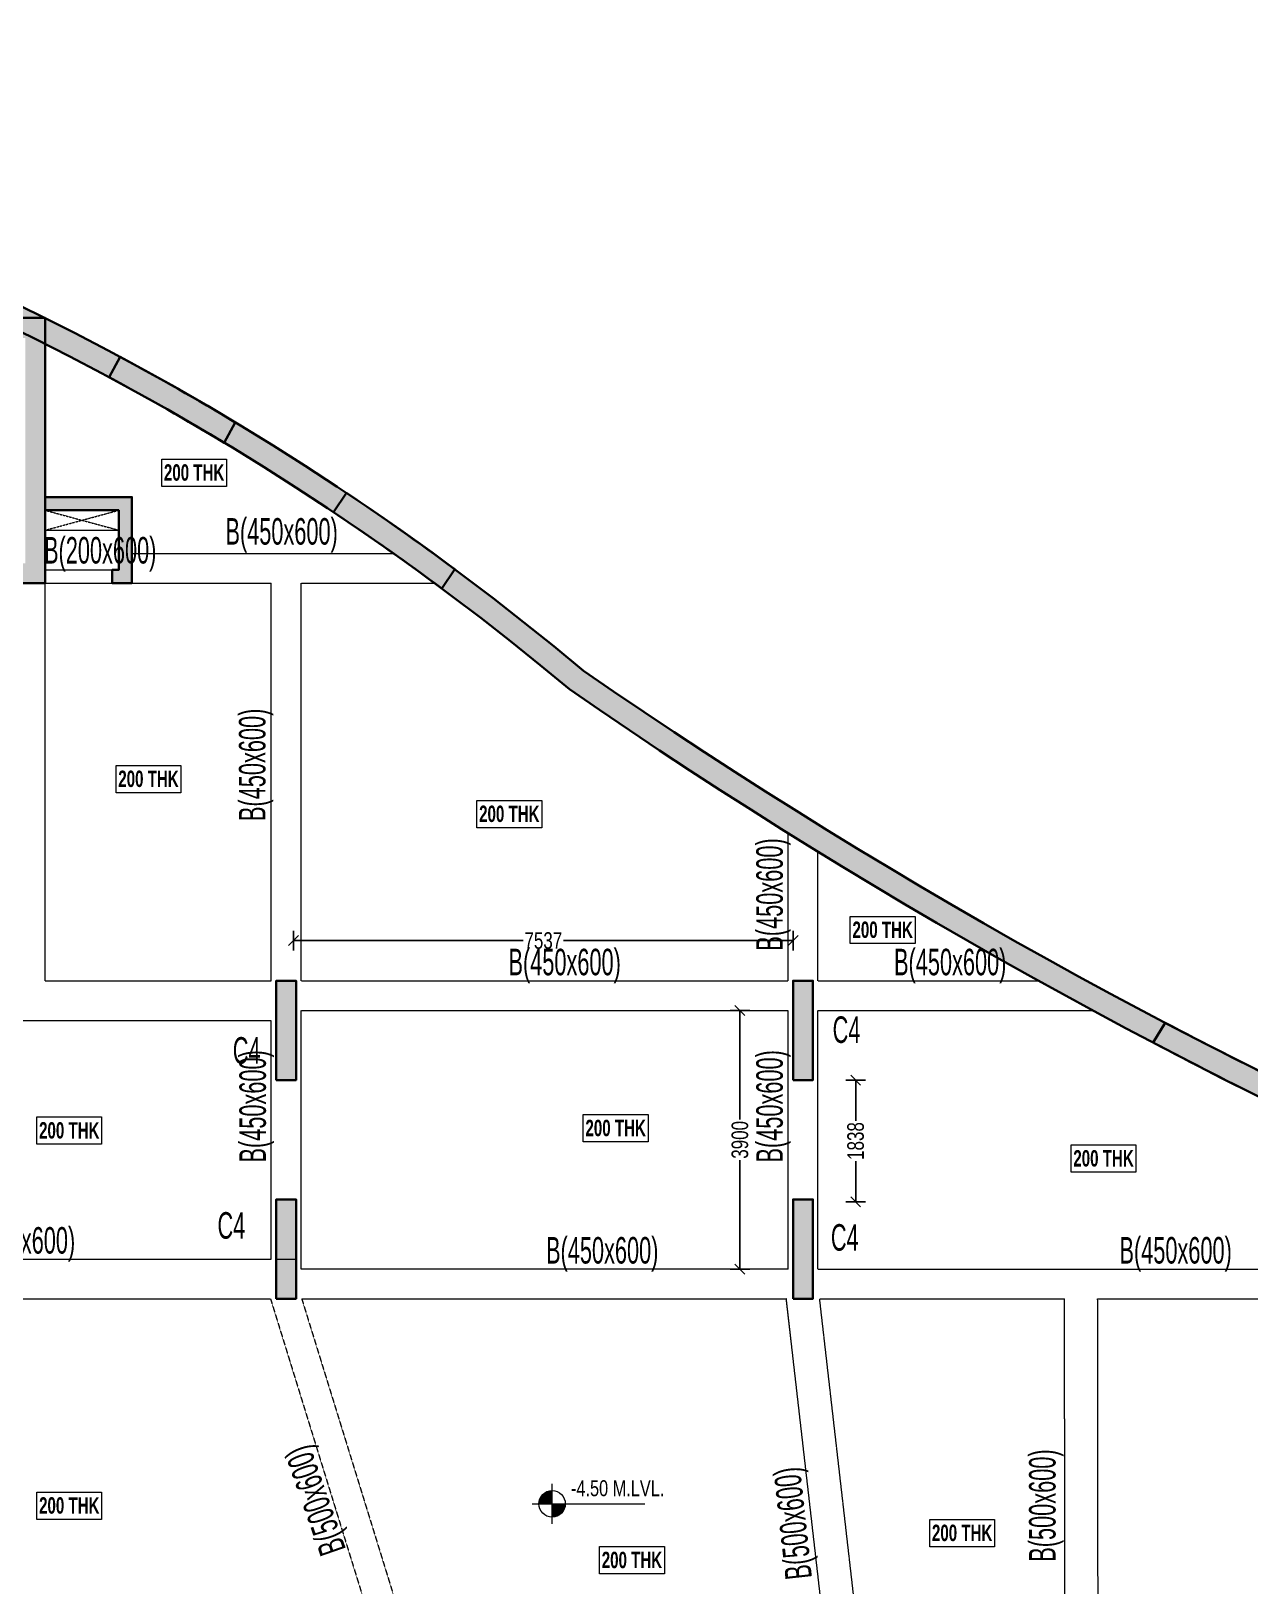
# Model space of a CAD drawing. Header units: millimetres. Extents: x 1111 to 274742, y 1014 to 155947.
# Drawn here: x 27194 to 45586, y 38523 to 61984 of the extents above; entities that cross this region are included whole.
import ezdxf

# ---------------------------------------------------------------- set-up
doc = ezdxf.new("R2010")
doc.units = ezdxf.units.MM
doc.linetypes.add('HIDDEN', pattern=[0.375, 0.25, -0.125])
doc.linetypes.add('HIDDEN2', pattern=[0.1875, 0.125, -0.0625])
for name, color, linetype, lineweight in [('A-FLOR-IDEN', 11, 'Continuous', 9), ('A-HIDD-ABVE', 8, 'HIDDEN', 20), ('A-HIDD-BELW', 8, 'HIDDEN2', 20), ('G-____-____-DIMS', 7, 'Continuous', 9), ('S-BEAM', 7, 'Continuous', 18), ('S-BEAM-IDEN', 2, 'Continuous', 9), ('S-COL HATCH', 9, 'Continuous', 0), ('S-COLS', 5, 'Continuous', 35)]:
    doc.layers.add(name, color=color, linetype=linetype, lineweight=lineweight)
doc.layers.add('changes', color=7, linetype='Continuous')
doc.styles.add('SOBHA', font='swisscl.ttf')
doc.styles.add('Swis721 LtCn BT', font='swisscl.ttf', dxfattribs={"width": 0.9, "height": 233.3551617873649})
doc.styles.add('Swis721 LtCn BT_1', font='swisscl.ttf', dxfattribs={"height": 239.9999999999999})
doc.styles.add('Swis721 LtCn BT_B', font='', dxfattribs={"width": 0.9, "height": 246.9183359013865})
doc.styles.get('Swis721 LtCn BT_B').set_extended_font_data('Swis721 LtCn BT', bold=True)
doc.dimstyles.new('S-100', dxfattribs={"dimscale": 100, "dimtxt": 2.5, "dimasz": 1.5, "dimexe": 1.5, "dimexo": 1.5, "dimgap": 0.1, "dimtad": 0, "dimdec": 0, "dimrnd": 0.0005, "dimzin": 0, "dimdsep": 46, "dimtxsty": 'SOBHA', "dimblk": 'OBLIQUE', "dimcen": 0.09, "dimclrd": 8, "dimclre": 8, "dimclrt": 6, "dimadec": 0, "dimazin": 0, "dimtfac": 1, "dimtdec": 0, "dimtofl": 0, "dimtmove": 0, "dimatfit": 3, "dimfxl": 1.5, "dimfxlon": 1, "dimtolj": 1, "dimtzin": 0, "dimlwd": -1, "dimlwe": -1, "dimarcsym": 0})

# ---------------------------------------------------------------- blocks, each defined once
blk = doc.blocks.new('A$C31bf04c8')
at = {"layer": 'S-COL HATCH', "transparency": 33554687}
h = blk.add_hatch(color=256, dxfattribs=at)
h.dxf.hatch_style = 1
edge = h.paths.add_edge_path()
edge.add_line((-12645.22190790623, -10575.19985628128), (46759.53647775203, -10575.19985628128))
edge.add_line((46759.53647775203, -10575.19985628128), (50154.77851886302, -10425.00601053238))
edge.add_line((50154.77851886302, -10425.00601053238), (50154.77851886302, 18362.28214049339))
edge.add_arc((65982.97857690603, 101150.6081447527), 84287.8332837242, 235.3318360843077, 259.1763076908551, ccw=False)
edge.add_arc((-8446.611141368747, 268.2098512127995), 41199.68046838963, 49.9961516128636, 101.0852321286915)
edge.add_line((-16368.03390341252, 40699.19712734222), (-15227.48269014805, 21150.0005850792))
edge.add_line((-15227.48269014805, 21150.0005850792), (-12645.22190790623, 21150.00058484077))
edge.add_line((-12645.22190790623, 21150.00058484077), (-12645.22190790623, -10575.19985628128))
edge = h.paths.add_edge_path(flags=16)
edge.add_line((-12295.22190838307, -10225.19985580444), (46751.79886502772, -10225.19985580444))
edge.add_line((46751.79886502772, -10225.19985580444), (49804.77851838618, -10090.14652299881))
edge.add_line((49804.77851838618, -10090.14652299881), (49804.77851838618, 18073.36296987534))
edge.add_arc((65982.9785742499, 101150.6081398986), 84637.83327854906, 235.3207608542366, 258.9803174311657, ccw=False)
edge.add_arc((-8446.611140910538, 268.2098531685769), 40849.68046623029, 49.97334944151059, 100.6567920093794)
edge.add_line((-16000.76089220494, 40413.33677697181), (-14897.30743341893, 21500.00058507919))
edge.add_line((-14897.30743341893, 21500.00058507919), (-12295.22190838307, 21500.00058460236))
edge.add_line((-12295.22190838307, 21500.00058460236), (-12295.22190838307, -10225.19985580444))
h = blk.add_hatch(color=256, dxfattribs=at)
h.dxf.hatch_style = 1
h.paths.add_polyline_path([(3425.353111915291, 39251.15887107328), (2314.552913472057, 39251.15887107328), (2314.552825734019, 38451.158669848), (2614.552662178874, 38451.158669848), (2614.552662178874, 38951.15887107328), (3425.353111915291, 38951.15887107328)], flags=17)
h.paths.add_polyline_path([(3725.35311191529, 39251.15887107328), (3425.353111915291, 39251.15887107328), (3425.353111915291, 38951.15887107328), (3725.35311191529, 38951.15887107328)], flags=17)
h.paths.add_polyline_path([(3763.891615465283, 39251.15887107328), (3725.35311191529, 39251.15887107328), (3725.35311191529, 38951.15887107328), (4414.552661702037, 38951.15887107328), (4414.552661702037, 37151.158669848), (2614.552662178874, 37151.158669848), (2614.552662178874, 37451.158669848), (2314.552741810679, 37451.158669848), (2314.552636906505, 34901.158669848), (2614.552661702037, 34901.158669848), (2614.552661702037, 36851.158669848), (9455.692081548274, 36851.158669848), (9455.692081548274, 37151.158669848), (9141.078686054794, 37151.158669848), (9136.835278585553, 37141.03068506718, 0.0001403111666475), (9115.549892831594, 37151.158669848), (4714.552661702037, 37151.158669848), (4714.552661702037, 39251.15887107328), (4610.311843480914, 39251.15887107328), (4539.36850810796, 38999.99560028687, 0.0048521537077584)])
h.paths.add_polyline_path([(9914.552662655711, 37151.158669848), (9455.692081548274, 37151.158669848), (9455.692081548274, 36851.158669848), (9614.552662178876, 36851.158669848), (9614.552662178876, 33451.15866960958), (9455.692081548274, 33451.15866960958), (9455.692081548274, 33151.15866960958), (9914.552662655711, 33151.15866960958)])
h.paths.add_polyline_path([(9455.692081548274, 33451.15866960958), (2614.552661702037, 33451.15866960958), (2614.552661702037, 33651.158669848), (2314.552662178874, 33651.158669848), (2314.552662178874, 33151.15866960958), (9455.692081548274, 33151.15866960958)])
h = blk.add_hatch(color=256, dxfattribs=at)
h.dxf.hatch_style = 1
h.paths.add_polyline_path([(11045.06363138184, 36565.69092820213), (10879.2401247248, 36257.46606785432, -0.0119099194119703), (12617.95104505121, 35267.9436985068), (12783.961324092, 35576.51572230086, 0.011811406777988)])
h = blk.add_hatch(color=256, dxfattribs=at)
h.dxf.hatch_style = 1
h.paths.add_polyline_path([(14461.53178168461, 34512.18325436115), (14266.69796415418, 34221.42599554732, -0.0119099194350363), (15901.64477842674, 33068.50834618509), (16096.69803826883, 33359.5930983685, 0.0118114067623344)])
h = blk.add_hatch(color=256, dxfattribs=at)
h.dxf.hatch_style = 1
h.paths.add_polyline_path([(11224.5519891493, 34450.01884901524), (9914.55266494304, 34449.99286655709), (9914.555183216931, 34249.98979169875), (11024.55202298984, 34250.01180731505), (11024.58985687792, 33349.99286634475), (10924.57314150035, 33350.01290975884), (10924.57708794996, 33151.1586724706), (11224.57777387276, 33149.98890175298), (11224.55198914557, 33349.99286634848)])
h = blk.add_hatch(color=256, dxfattribs=at)
h.dxf.hatch_style = 1
h.paths.add_polyline_path([(13400.2056225352, 25651.16526235267), (13700.20562095195, 25651.16526305303), (13700.205616761, 27151.16526305303), (13400.20561880991, 27151.16526235267)])
h = blk.add_hatch(color=256, dxfattribs=at)
h.dxf.hatch_style = 1
h.paths.add_polyline_path([(13400.20573429391, 25651.16528400406), (13700.20573410764, 25651.16528400406), (13700.20573410764, 27151.16528400406), (13400.20573429391, 27151.16528400406)])
h = blk.add_hatch(color=256, dxfattribs=at)
h.dxf.hatch_style = 1
h.paths.add_polyline_path([(21200.20562095195, 25651.16528330743), (21500.20562262833, 25651.16528400406), (21500.20561890304, 27151.16528400406), (21200.205616761, 27151.16528330743)])
h = blk.add_hatch(color=256, dxfattribs=at)
h.dxf.hatch_style = 1
h.paths.add_polyline_path([(21200.20573457331, 25651.16528400406), (21500.2057325244, 25651.16528400406), (21500.2057325244, 27151.16528400406), (21200.20573457331, 27151.16528400406)])
h = blk.add_hatch(color=256, dxfattribs=at)
h.dxf.hatch_style = 1
h.paths.add_polyline_path([(28420.13920155913, 25305.90619404986), (28601.82631585375, 25606.50681078061, -0.0060300541328902), (26815.31954800338, 26517.1875420697), (26633.94796350226, 26217.10894830898, 0.0060046413283246)])
h = blk.add_hatch(color=256, dxfattribs=at)
h.dxf.hatch_style = 1
h.paths.add_polyline_path([(13400.20562812313, 22351.1745983474), (13700.20562979951, 22351.17459858209), (13700.20562607422, 23851.17459858209), (13400.2056248635, 23851.1745983474)])
h = blk.add_hatch(color=256, dxfattribs=at)
h.dxf.hatch_style = 1
h.paths.add_polyline_path([(13400.20573289692, 22351.17461953685), (13700.20573271066, 22351.17461953685), (13700.20573271066, 23851.17461953685), (13400.20573289692, 23851.17461953685)])
h = blk.add_hatch(color=256, dxfattribs=at)
h.dxf.hatch_style = 1
h.paths.add_polyline_path([(21200.20563026518, 22351.17461883649), (21500.20562868193, 22351.17461953685), (21500.20562588796, 23851.17461953685), (21200.20562607423, 23851.17461883649)])
h = blk.add_hatch(color=256, dxfattribs=at)
h.dxf.hatch_style = 1
h.paths.add_polyline_path([(21200.20573271066, 22351.17461953685), (21500.20573112741, 22351.17461953685), (21500.20573112741, 23851.17461953685), (21200.20573271066, 23851.17461953685)])
at = {"layer": 'S-COLS'}
for p, q in [((9914.552662655711, 37151.158669848), (4714.552661702037, 37151.158669848, 2.090836027e-07)), ((9914.552662655711, 33151.15866960958), (9914.552662655711, 37151.158669848)), ((2314.552662178874, 33151.15866960958), (9914.552662655711, 33151.15866960958))]:
    blk.add_line(p, q, dxfattribs=at)
at = {"layer": 'S-COLS', "elevation": -6.406737e-10}
blk.add_lwpolyline([(-12645.22190790623, -10575.19985628128), (46759.53647775203, -10575.19985628128), (50154.77851886302, -10425.00601053238), (50154.77851886302, 18362.28214049339, -0.104418166803797), (18038.15277118236, 31827.21730065346, 0.2266855225477514), (-16368.03390341252, 40699.19712734222), (-15227.48269014805, 21150.0005850792), (-12645.22190790623, 21150.00058484077)], format="xyb", close=True, dxfattribs=at)
at = {"layer": 'S-COLS'}
blk.add_lwpolyline([(-12295.22190838307, -10225.19985580444), (46751.79886502772, -10225.19985580444), (49804.77851838618, -10090.14652299881), (49804.77851838618, 18073.36296987534, -0.1036025941680122), (17825.60995406657, 31548.66370105744, 0.2248253873117498), (-16000.76089220494, 40413.33677697181), (-14897.30743341893, 21500.00058507919), (-12295.22190838307, 21500.00058460236)], format="xyb", close=True, dxfattribs=at)
at = {"layer": 'S-COLS', "elevation": -4.87149e-10}
for points in [[(12783.96132705361, 35576.51572052017, 0.011811406798394), (11045.06363138184, 36565.69092820213), (10879.2401247248, 36257.46606785432, -0.0119099194119703), (12617.95104505121, 35267.9436985068), (12783.96132425964, 35576.51572261378)], [(14461.5317815803, 34512.18325420469), (14266.69796415418, 34221.42599554732, -0.0119099194350363), (15901.64477842674, 33068.50834618509), (16096.69803826883, 33359.5930983685, 0.0118114067829311), (14461.53177878633, 34512.18325630203)], [(26633.94795089588, 26217.10895493254, 0.0060046413709705), (28420.13920155913, 25305.90619404986), (28601.82631585375, 25606.50681078061, -0.0060300541328902), (26815.31954800338, 26517.1875420697), (26633.94796300307, 26217.10894748196)]]:
    blk.add_lwpolyline(points, format="xyb", dxfattribs=at)
at = {"layer": 'S-COLS', "elevation": -6.629432e-10}
blk.add_lwpolyline([(9914.55266494304, 34449.99286655709), (11224.5519891493, 34450.01884901524), (11224.55198914557, 33349.99286634848), (11224.57777387276, 33149.98890175298), (10924.57708794996, 33151.1586724706), (10924.57314150035, 33350.01290975884), (11024.58985687792, 33349.99286634475), (11024.55202298984, 34250.01180731505), (9914.555183216931, 34249.98979169875), (9914.55266494304, 34449.99286655709)], dxfattribs=at)
at = {"layer": 'S-COLS', "elevation": -4.87149e-10}
for points in [[(13400.2056225352, 25651.16526235267), (13700.20562095195, 25651.16526305303), (13700.205616761, 27151.16526305303), (13400.20561880991, 27151.16526235267)], [(13400.20573429391, 25651.16528400406), (13700.20573410764, 25651.16528400406), (13700.20573410764, 27151.16528400406), (13400.20573429391, 27151.16528400406)], [(21200.20562095195, 25651.16528330743), (21500.20562262833, 25651.16528400406), (21500.20561890304, 27151.16528400406), (21200.205616761, 27151.16528330743)], [(21200.20573457331, 25651.16528400406), (21500.2057325244, 25651.16528400406), (21500.2057325244, 27151.16528400406), (21200.20573457331, 27151.16528400406)], [(13400.20562812313, 22351.1745983474), (13700.20562979951, 22351.17459858209), (13700.20562607422, 23851.17459858209), (13400.2056248635, 23851.1745983474)], [(13400.20573289692, 22351.17461953685), (13700.20573271066, 22351.17461953685), (13700.20573271066, 23851.17461953685), (13400.20573289692, 23851.17461953685)], [(21200.20563026518, 22351.17461883649), (21500.20562868193, 22351.17461953685), (21500.20562588796, 23851.17461953685), (21200.20562607423, 23851.17461883649)], [(21200.20573271066, 22351.17461953685), (21500.20573112741, 22351.17461953685), (21500.20573112741, 23851.17461953685), (21200.20573271066, 23851.17461953685)]]:
    blk.add_lwpolyline(points, close=True, dxfattribs=at)
blk = doc.blocks.new('Spot Elevations - M_Spot Elevation - Target Filled-23738-FIRST FLOOR  FRAMING PLAN _NTA_')
at = {"layer": 'G-____-____-DIMS'}
h = blk.add_hatch(color=256, dxfattribs=at)
edge = h.paths.add_edge_path(flags=0)
edge.add_line((1.6e-15, 0), (-1.999999999999998, 0))
edge.add_arc((-2.6e-15, 1.9e-15), 1.999999999999994, 90.00000000000023, 180.0000000000001, ccw=False)
edge.add_line((1.6e-15, 1.999999999999998), (1.6e-15, 0))
h = blk.add_hatch(color=256, dxfattribs=at)
edge = h.paths.add_edge_path(flags=0)
edge.add_line((1.6e-15, 0), (2.000000000000003, 0))
edge.add_arc((9e-15, -5.8e-15), 1.999999999999992, 269.9999999999993, 359.99999999999983, ccw=False)
edge.add_line((1.6e-15, -1.999999999999999), (1.6e-15, 0))
for p, q in [((1.9e-15, -2.999999999999999), (1.9e-15, 2.999999999999999)), ((-2.999999999999997, 0), (14, 0))]:
    blk.add_line(p, q, dxfattribs=at)
blk.add_circle((1.6e-15, 0), 2.000000000000001, dxfattribs=at)
blk = doc.blocks.new('_OBLIQUE')
at = {"color": 0, "linetype": 'ByBlock'}
blk.add_line((-0.5, -0.5), (0.5, 0.5), dxfattribs=at)
blk = doc.blocks.new('*D30')
at = {"layer": 'changes', "color": 8, "transparency": 16777216}
for p, q in [((31154.64713163164, 48109.88295357915), (31154.64713163164, 48409.88295357915)), ((38691.98774101076, 48109.88295357915), (38691.98774101076, 48409.88295357915)), ((31154.64713163164, 48259.88295357915), (34618.51075217965, 48259.88295357915)), ((38691.98774101076, 48259.88295357915), (35228.12412046275, 48259.88295357915))]:
    blk.add_line(p, q, dxfattribs=at)
at = {"layer": 'changes', "color": 8, "transparency": 16777216, "xscale": 150, "yscale": 150, "zscale": 150, "rotation": 180}
blk.add_blockref('_OBLIQUE', (31154.64713163164, 48259.88295357915), dxfattribs=at)
at = {"layer": 'changes', "color": 8, "transparency": 16777216, "xscale": 150, "yscale": 150, "zscale": 150}
blk.add_blockref('_OBLIQUE', (38691.98774101076, 48259.88295357915), dxfattribs=at)
at = {"layer": 'changes', "color": 6, "transparency": 16777216, "insert": (34923.3174363212, 48259.88295357915), "char_height": 250, "attachment_point": 5, "style": 'SOBHA'}
blk.add_mtext('\\A1;7537', dxfattribs=at)
blk = doc.blocks.new('*D31')
at = {"layer": 'changes', "color": 8, "transparency": 16777216}
for p, q in [((38040.57312540204, 47203.69121619929), (37740.57312540204, 47203.69121619929)), ((37890.57312540204, 47203.69121619929), (37890.57312540204, 45560.55040558339)), ((37890.57312540204, 43303.70055171717), (37890.57312540204, 44946.84136233306)), ((38040.57312540204, 43303.70055171717), (37740.57312540204, 43303.70055171717))]:
    blk.add_line(p, q, dxfattribs=at)
at = {"layer": 'changes', "color": 8, "transparency": 16777216, "xscale": 150, "yscale": 150, "zscale": 150}
for p, rotation in [((37890.57312540204, 47203.69121619929), 90), ((37890.57312540204, 43303.70055171717), 270)]:
    blk.add_blockref('_OBLIQUE', p, dxfattribs=dict(at, rotation=rotation))
at = {"layer": 'changes', "color": 6, "transparency": 16777216, "insert": (37890.57312540204, 45253.69588395821), "char_height": 250, "attachment_point": 5, "rotation": 90, "style": 'SOBHA'}
blk.add_mtext('\\A1;3900', dxfattribs=at)
blk = doc.blocks.new('*D32')
at = {"layer": 'changes', "color": 8, "transparency": 16777216}
for p, q in [((39486.87842222169, 46154.8609885374), (39786.8784222217, 46154.8609885374)), ((39636.87842222169, 46154.8609885374), (39636.87842222169, 45539.47971320467)), ((39636.87842222169, 44316.7786475705), (39636.87842222169, 44932.15992290323)), ((39486.87842222169, 44316.7786475705), (39786.8784222217, 44316.7786475705))]:
    blk.add_line(p, q, dxfattribs=at)
at = {"layer": 'changes', "color": 8, "transparency": 16777216, "xscale": 150, "yscale": 150, "zscale": 150}
for p, rotation in [((39636.87842222169, 46154.8609885374), 90), ((39636.87842222169, 44316.7786475705), 270)]:
    blk.add_blockref('_OBLIQUE', p, dxfattribs=dict(at, rotation=rotation))
at = {"layer": 'changes', "color": 6, "transparency": 16777216, "insert": (39636.87842222169, 45235.81981805394), "char_height": 250, "attachment_point": 5, "rotation": 90, "style": 'SOBHA'}
blk.add_mtext('\\A1;1838', dxfattribs=at)

msp = doc.modelspace()

# ---------------------------------------------------------------- linework, layer by layer
at = {"layer": 'A-FLOR-IDEN', "color": 8, "flags": 128}
for points in [[(30142.58605873448, 55525.02515526729), (30142.58605873448, 55113.19975844267), (29165.08605873448, 55113.19975844267), (29165.08605873448, 55525.02515526729)], [(30142.58605873448, 55525.02515526729), (30142.58605873448, 55113.19975844267), (29165.08605873448, 55113.19975844267), (29165.08605873448, 55525.02515526729)], [(29454.08605873448, 50903.15426821129), (29454.08605873448, 50491.32887138667), (28476.58605873448, 50491.32887138667), (28476.58605873448, 50903.15426821129)], [(29454.08605873448, 50903.15426821129), (29454.08605873448, 50491.32887138667), (28476.58605873448, 50491.32887138667), (28476.58605873448, 50903.15426821129)], [(34899.08605873448, 50375.02515526729), (34899.08605873448, 49963.19975844266), (33921.58605873448, 49963.19975844266), (33921.58605873448, 50375.02515526729)], [(34899.08605873448, 50375.02515526729), (34899.08605873448, 49963.19975844266), (33921.58605873448, 49963.19975844266), (33921.58605873448, 50375.02515526729)], [(40533.08605873447, 48626.02515526729), (40533.08605873447, 48214.19975844266), (39555.58605873448, 48214.19975844266), (39555.58605873448, 48626.02515526729)], [(40533.08605873447, 48626.02515526729), (40533.08605873447, 48214.19975844266), (39555.58605873448, 48214.19975844266), (39555.58605873448, 48626.02515526729)], [(28258.58605873447, 45598.52515526729), (28258.58605873447, 45186.69975844266), (27281.08605873448, 45186.69975844266), (27281.08605873448, 45598.52515526729)], [(28258.58605873447, 45598.52515526729), (28258.58605873447, 45186.69975844266), (27281.08605873448, 45186.69975844266), (27281.08605873448, 45598.52515526729)], [(36503.58605873448, 45634.02515526729), (36503.58605873448, 45222.19975844266), (35526.08605873448, 45222.19975844266), (35526.08605873448, 45634.02515526729)], [(36503.58605873448, 45634.02515526729), (36503.58605873448, 45222.19975844266), (35526.08605873448, 45222.19975844266), (35526.08605873448, 45634.02515526729)], [(43866.08605873448, 45176.52515526729), (43866.08605873448, 44764.69975844266), (42888.58605873448, 44764.69975844266), (42888.58605873448, 45176.52515526729)], [(43866.08605873448, 45176.52515526729), (43866.08605873448, 44764.69975844266), (42888.58605873448, 44764.69975844266), (42888.58605873448, 45176.52515526729)], [(28258.58605873447, 39938.52515526729), (28258.58605873447, 39526.69975844266), (27281.08605873448, 39526.69975844266), (27281.08605873448, 39938.52515526729)], [(28258.58605873447, 39938.52515526729), (28258.58605873447, 39526.69975844266), (27281.08605873448, 39526.69975844266), (27281.08605873448, 39938.52515526729)], [(41732.58605873447, 39525.02515526729), (41732.58605873447, 39113.19975844266), (40755.08605873448, 39113.19975844266), (40755.08605873448, 39525.02515526729)], [(41732.58605873447, 39525.02515526729), (41732.58605873447, 39113.19975844266), (40755.08605873448, 39113.19975844266), (40755.08605873448, 39525.02515526729)], [(36749.58605873448, 39116.02515526729), (36749.58605873448, 38704.19975844267), (35772.08605873448, 38704.19975844267), (35772.08605873448, 39116.02515526729)], [(36749.58605873448, 39116.02515526729), (36749.58605873448, 38704.19975844267), (35772.08605873448, 38704.19975844267), (35772.08605873448, 39116.02515526729)]]:
    msp.add_lwpolyline(points, close=True, dxfattribs=at)
at = {"layer": 'A-HIDD-ABVE', "linetype": 'HIDDEN'}
for p, q in [((27406.33466680583, 54453.68373265358, -1.4005917e-09), (28516.33402713996, 54753.70751184838, -1.4005917e-09)), ((27406.34112074089, 54753.68549631031, -1.4005917e-09), (28516.34390984711, 54453.73322012144, -1.3967084e-09))]:
    msp.add_line(p, q, dxfattribs=at)
at = {"layer": 'S-BEAM'}
msp.add_line((27406.34512480584, 54453.68655936288, -1.4047277e-09), (28516.34663712096, 54453.7324831398, -1.4005917e-09), dxfattribs=at)
at = {"layer": 'S-BEAM', "linetype": 'HIDDEN'}
for p, q in [((28716.35581115496, 54103.68857087808, -1.4005917e-09), (32660.21784461897, 54103.68857089298, -1.4005917e-09)), ((27406.33466680583, 53853.68857087808, -1.4005917e-09), (28416.54810168457, 53853.70857562365, -1.4005917e-09)), ((27406.33466909316, 53653.68460628631, -1.4005917e-09), (30816.98763007161, 53653.68460629003)), ((27406.33466936883, 47653.69120155143, -1.323602e-09), (27406.33466909316, 53653.68458884822, -1.4005917e-09)), ((30816.98763034355, 47653.69124099853, -1.1514631e-09), (30816.98763007161, 53654.85437700393, -1.2284678e-09)), ((31266.98763007534, 53653.68460629003), (33284.41979955745, 53653.68460629003)), ((31266.98763034356, 47653.69124099853, -1.1514631e-09), (31266.98763007161, 53653.68460629376, -1.2284528e-09)), ((38616.98762969536, 47653.691216203, -1.1514631e-09), (38616.98762959478, 49882.34907400476, -1.1800604e-09)), ((39066.98762975496, 47653.691216203, -1.1335994e-09), (39066.98762970281, 49603.05854818465, -1.1506076e-09)), ((27406.33466937628, 47653.69121619555), (30816.98763034728, 47653.69121619927)), ((31266.98763034728, 47653.69121619927), (38616.98762969163, 47653.691216203)), ((39066.98762975869, 47653.691216203), (42397.58727096257, 47653.691216203)), ((31266.98763036964, 47203.69121619927), (38616.98762971026, 47203.69121619927)), ((31266.98763053355, 43303.70055171715, -1.0956457e-09), (31266.98763036964, 47203.69121619927, -1.1456889e-09)), ((38616.98762988162, 43303.70055171715, -1.0956457e-09), (38616.98762970654, 47203.69121619927, -1.1456889e-09)), ((39066.98762977359, 47203.69121618809), (43218.96149432522, 47203.69121619927)), ((39066.98762988162, 43303.70055171715, -1.0956457e-09), (39066.98762976986, 47203.69121618809, -1.1296731e-09)), ((21991.99221427974, 47053.69121619927), (30816.98763036963, 47053.69121619927)), ((30816.98763052982, 43453.70055172088, -1.0975704e-09), (30816.98763036963, 47053.69121619927, -1.1437642e-09)), ((21991.99221284923, 43453.70055172461), (30816.98763052982, 43453.70055172088)), ((30891.56437251952, 43453.70055172461), (31191.98763475058, 43453.70055172461)), ((38616.98762988162, 43303.70055172088), (31266.98763053355, 43303.70055171715)), ((39066.98762988535, 43303.70055171715), (49832.86497403916, 43303.70055171715)), ((22093.10541391981, 42853.70055172088), (30806.81582799044, 42853.70055172088, -1.1749952e-09)), ((30806.81582799044, 42853.70055172088, -1.2291366e-09), (32731.20194311676, 36637.15551706272)), ((31277.88365179536, 42853.70055173578), (38590.48893278701, 42853.70055173578)), ((31277.88365179908, 42853.70055172088, -1.220303e-09), (33161.07634711501, 36770.22691438961)), ((39297.76184329627, 36675.25832935291), (38590.48893279446, 42853.70055172088, -1.3023257e-09)), ((39794.51760208842, 36732.12410209941), (39093.62045299125, 42854.8703224385, -1.2979459e-09)), ((39093.75436168772, 42853.70055173578), (42788.50987877932, 42853.70055173578)), ((42796.1385145956, 36703.69121572616), (42788.5098787756, 42853.70055172833)), ((43288.71462981639, 42853.70055173578), (49833.7708386169, 42853.70055173578)), ((43296.13851459559, 36703.69121572616), (43288.71462982011, 42853.70055173205))]:
    msp.add_line(p, q, dxfattribs=at)

# ---------------------------------------------------------------- block references
at = {"layer": 'A-HIDD-BELW', "color": 3}
msp.add_blockref('A$C31bf04c8', (17491.78200643745, 20503.69570453333), dxfattribs=at)
at = {"layer": 'G-____-____-DIMS', "xscale": 99.99999999999991, "yscale": 99.99999999999991, "zscale": 99.99999999999991}
msp.add_blockref('Spot Elevations - M_Spot Elevation - Target Filled-23738-FIRST FLOOR  FRAMING PLAN _NTA_', (35055.56376236168, 39761.46188045534), dxfattribs=at)

# ---------------------------------------------------------------- texts
at = {"layer": 'A-FLOR-IDEN', "color": 1, "char_height": 246.9183359013865, "width": 1154.999999999998, "attachment_point": 2, "line_spacing_factor": 0.9642671421142559, "style": 'Swis721 LtCn BT_B'}
for insert in [(29653.83605873448, 55446.98317370804), (29653.83605873448, 55446.98317370804), (28965.33605873448, 50825.11228665205), (28965.33605873448, 50825.11228665205), (34410.33605873448, 50296.98317370804), (34410.33605873448, 50296.98317370804), (40044.33605873447, 48547.98317370804), (40044.33605873447, 48547.98317370804), (27769.83605873448, 45520.48317370804), (27769.83605873448, 45520.48317370804), (36014.83605873448, 45555.98317370805), (36014.83605873448, 45555.98317370805), (43377.33605873448, 45098.48317370805), (43377.33605873448, 45098.48317370805), (27769.83605873448, 39860.48317370805), (27769.83605873448, 39860.48317370805), (41243.83605873448, 39446.98317370805), (41243.83605873448, 39446.98317370805), (36260.83605873448, 39037.98317370805), (36260.83605873448, 39037.98317370805)]:
    msp.add_mtext('200 THK', dxfattribs=dict(at, insert=insert))
at = {"layer": 'G-____-____-DIMS', "insert": (35340.94682299954, 40117.07192787024), "char_height": 239.9999999999999, "width": 1683.880654475457, "attachment_point": 1, "line_spacing_factor": 0.970125592708619, "style": 'Swis721 LtCn BT_1'}
msp.add_mtext('-4.50 M.LVL.', dxfattribs=at)
at = {"layer": 'S-BEAM-IDEN', "style": 'Swis721 LtCn BT', "width": 0.8}
for s, rotation, p in [('B(450x600)', 359.9999999999997, (30126.60383668405, 54235.19107781591, -1.640928e-09)), ('B(200x600)', 359.9999999999997, (27389.04272949931, 53949.81683529036, -0.0436578448751945)), ('B(450x600)', 90.00000000000031, (30730.15440768239, 50064.44365090745, -1.2847592e-09)), ('B(450x600)', 90.00000000000031, (38537.15440689636, 48108.33258741962, -1.3257795e-09)), ('B(450x600)', 359.9999999999997, (34397.87341732023, 47737.02454953509)), ('B(450x600)', 359.9999999999997, (40216.02861977232, 47737.02454953509)), ('C4', 359.9999999999997, (39289.43894222614, 46716.30345975848)), ('C4', 359.9999999999997, (30237.43949652699, 46403.50990117954)), ('B(450x600)', 90.00000000000031, (30737.15440768239, 44911.51623552161, -1.2847592e-09)), ('B(450x600)', 90.00000000000031, (38537.15440703047, 44911.51623552161, -1.2847592e-09)), ('C4', 359.9999999999997, (30006.68378433821, 43762.4805232087)), ('B(600x600)', 359.9999999999997, (26163.6596582332, 43537.03388504925)), ('C4', 359.9999999999997, (39263.18676872042, 43581.37804478648)), ('B(450x600)', 359.9999999999997, (34964.62064977599, 43387.03388504924)), ('B(450x600)', 359.9999999999997, (43617.62064977971, 43387.03388504924)), ('B(500x600)', 109.1773419647608, (31948.0218584263, 39075.69832335281, -2.3782459e-09)), ('B(500x600)', 90.00000000000031, (42653.41789183256, 38887.71730685102)), ('B(500x600)', 96.2612320463146, (38978.547739225, 38644.60027503091, -2.4127539e-09))]:
    msp.add_text(s, height=400, rotation=rotation, dxfattribs=at).set_placement(p)

# ---------------------------------------------------------------- dimensions: what is measured, and where the dimension line sits
at = {"layer": 'changes'}
dim = msp.add_linear_dim(base=(38691.98774101076, 48259.88295357915), p1=(31154.64713163164, 47654.86096748206, -1.2247974e-09), p2=(38691.98774101076, 47654.86096748206, -1.2247974e-09), dimstyle='S-100', dxfattribs=at)
dim.commit()
dim.dimension.update_dxf_attribs({"geometry": '*D30', "text_midpoint": (34923.3174363212, 48259.88295357915)})
dim = msp.add_linear_dim(base=(37890.57312540204, 43303.70055171717), p1=(38616.98762970654, 47203.69121619927, -1.1456889e-09), p2=(38616.98762988162, 43303.70055171715, -1.0956457e-09), angle=90, dimstyle='S-100', dxfattribs=at)
dim.commit()
dim.dimension.update_dxf_attribs({"geometry": '*D31', "text_midpoint": (37890.57312540204, 45253.69588395821)})
dim = msp.add_aligned_dim(p1=(38691.98773914812, 44316.77864757048, -1.2247974e-09), p2=(38691.98774101076, 46154.8609885374, -1.2247974e-09), distance=-944.8906812109344, dimstyle='S-100', dxfattribs=at)
dim.commit()
dim.dimension.update_dxf_attribs({"geometry": '*D32', "text_midpoint": (39636.87842222169, 45235.81981805394)})

doc.saveas('drawing.dxf')
